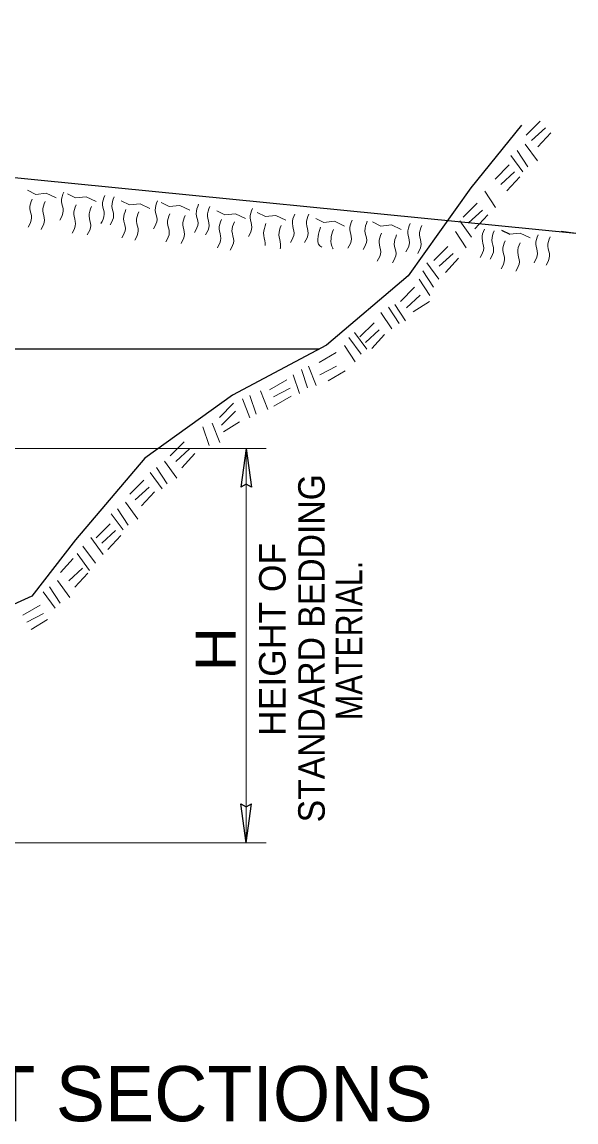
# Model space of a CAD drawing. Extents: x 701 to 1070, y -298 to -22.
# Drawn here: x 932.6 to 959.4, y -216.5 to -163.3 of the extents above; entities that cross this region are included whole.
import ezdxf

# ---------------------------------------------------------------- set-up
doc = ezdxf.new("R2010")
doc.units = 0
doc.header["$LTSCALE"] = 0.62
doc.layers.add('1', color=7, linetype='Continuous', lineweight=13)

msp = doc.modelspace()

# ---------------------------------------------------------------- linework, layer by layer
at = {"layer": '1', "lineweight": 25}
for p, q in [((856.6248, -163.3207), (959.4327, -173.5342)), ((955.8308, -173.3883), (956.2275, -173.5867)), ((862.233, -179.1347), (947.0288, -179.1347)), ((943.4772, -183.9465), (943.2198, -185.8197)), ((943.4772, -183.9465), (943.7346, -185.8197)), ((943.479, -203.018), (943.2216, -201.1447)), ((943.479, -203.018), (943.7364, -201.1447))]:
    msp.add_line(p, q, dxfattribs=at)
at = {"layer": '1'}
for p, q in [((957.0173, -168.7902), (957.6977, -168.11)), ((957.2868, -169.0597), (957.9534, -168.4474)), ((957.5852, -169.3579), (958.211, -168.6777)), ((956.5843, -169.5312), (957.1014, -170.3203)), ((956.9693, -169.2232), (957.5681, -170.0396)), ((955.5258, -170.9169), (956.2061, -170.2366)), ((956.2862, -169.7718), (956.8575, -170.5608)), ((955.7953, -171.1863), (956.4619, -170.5741)), ((956.0937, -171.4847), (956.7194, -170.8043)), ((934.8309, -171.6287), (935.2276, -171.8272)), ((935.2276, -171.8272), (935.7377, -171.7705)), ((935.7377, -171.7705), (936.2194, -171.9973)), ((955.0158, -171.5038), (955.5329, -172.293)), ((939.3648, -172.0541), (939.7615, -172.2526)), ((939.7615, -172.2526), (940.2716, -172.1959)), ((940.2716, -172.1959), (940.7533, -172.4228)), ((953.9671, -172.7644), (954.6473, -172.0842)), ((944.0121, -172.5362), (944.4087, -172.7347)), ((944.4087, -172.7347), (944.9188, -172.678)), ((944.9188, -172.678), (945.4005, -172.9048)), ((954.2363, -173.0338), (954.9032, -172.4216)), ((954.5347, -173.3322), (955.1607, -172.652)), ((949.5943, -172.9898), (949.991, -173.1883)), ((949.991, -173.1883), (950.5012, -173.1317)), ((950.5012, -173.1317), (950.9828, -173.3585)), ((953.8062, -172.9353), (954.3778, -173.7246)), ((958.7153, -173.4426), (959.4218, -173.5327)), ((953.6013, -173.4573), (954.1184, -174.2465)), ((956.2275, -173.5867), (956.7376, -173.5302)), ((956.7376, -173.5302), (957.2193, -173.757)), ((952.5523, -174.8622), (953.2328, -174.182)), ((952.2194, -174.9666), (952.791, -175.7557)), ((952.8218, -175.1317), (953.4886, -174.5194)), ((953.1202, -175.43), (953.7462, -174.7497)), ((952.0275, -175.36), (952.5447, -176.1491)), ((951.8525, -175.7537), (952.3697, -176.5427)), ((950.9393, -176.8332), (951.6198, -176.1528)), ((951.2341, -177.1428), (951.9009, -176.5305)), ((950.3637, -177.1113), (950.8808, -177.9004)), ((950.6699, -176.9801), (951.187, -177.7692)), ((951.5628, -177.3362), (952.3434, -176.8412)), ((950.0004, -177.3715), (950.5176, -178.1606)), ((948.9824, -178.5477), (949.6627, -177.8675)), ((949.2518, -178.8172), (949.9185, -178.2049)), ((948.4475, -178.5771), (949.0462, -179.3933)), ((948.7186, -178.3332), (949.3173, -179.1494)), ((949.5501, -179.1155), (950.176, -178.4351)), ((945.9703, -179.1347), (947.0098, -179.1347)), ((948.2415, -178.9615), (948.7583, -179.7507)), ((947.005, -179.7952), (947.8382, -179.3142)), ((946.1497, -180.1241), (946.4447, -181.0201)), ((946.5021, -179.9652), (946.8691, -180.9087)), ((947.0386, -180.3857), (947.8411, -179.9668)), ((947.4424, -180.6702), (948.2756, -180.1892)), ((944.6136, -181.1171), (945.4468, -180.636)), ((945.7559, -180.3866), (946.051, -181.2827)), ((943.6609, -181.3864), (943.9561, -182.2827)), ((944.1798, -181.1564), (944.5276, -182.0665)), ((944.8061, -181.4538), (945.6086, -181.035)), ((944.8178, -181.895), (945.651, -181.4139)), ((942.1881, -182.4453), (942.8685, -181.765)), ((943.3048, -181.5502), (943.6528, -182.4602)), ((942.2833, -182.8258), (942.9637, -182.1456)), ((941.3899, -182.9069), (941.6851, -183.8029)), ((941.8326, -182.724), (942.1996, -183.6674)), ((942.3811, -183.1475), (943.1618, -182.6525)), ((920.3834, -183.9461), (944.4404, -183.9461)), ((939.8022, -184.3117), (940.4826, -183.6315)), ((940.0716, -184.5812), (940.7383, -183.9689)), ((943.4781, -183.9461), (943.4781, -203.0184)), ((939.5231, -184.5619), (940.1219, -185.3783)), ((940.3699, -184.8796), (940.9959, -184.1993)), ((938.8398, -185.1106), (939.4116, -185.8997)), ((939.1383, -184.87), (939.6553, -185.6591)), ((937.8488, -186.1595), (938.5291, -185.479)), ((938.1182, -186.4288), (938.7849, -185.8165)), ((938.4165, -186.7271), (939.0424, -186.0467)), ((937.637, -186.5539), (938.2358, -187.3703)), ((936.9539, -187.1025), (937.5253, -187.8916)), ((937.2521, -186.8618), (937.7692, -187.651)), ((936.2225, -188.2667), (936.9028, -187.5864)), ((935.9659, -188.2559), (936.5647, -189.0722)), ((936.4919, -188.5361), (937.1587, -187.9238)), ((936.7903, -188.8342), (937.4162, -188.1541)), ((935.586, -188.6758), (936.1848, -189.4922)), ((934.4929, -189.9532), (935.1189, -189.2728)), ((935.306, -189.0357), (935.9048, -189.852)), ((934.8946, -190.3547), (935.5613, -189.7426)), ((934.3461, -190.3356), (934.9448, -191.1518)), ((935.1928, -190.6531), (935.8188, -189.9727)), ((933.6629, -190.884), (934.2344, -191.6732)), ((933.9612, -190.6435), (934.4783, -191.4327)), ((932.6813, -192.0098), (933.5145, -191.5289)), ((932.8738, -192.3467), (933.6763, -191.928)), ((933.0855, -192.7124), (933.8661, -192.2175)), ((920.3834, -203.0184), (944.4404, -203.0184))]:
    msp.add_line(p, q, dxfattribs=at)
at = {"layer": '1', "lineweight": 25}
for points in [[(956.796, -168.3091), (954.3518, -171.3499), (951.311, -175.6032), (947.3657, -178.9519), (942.8238, -181.3769), (938.5705, -184.4177), (935.2218, -188.3629), (933.1048, -191.0957), (929.756, -192.6161), (926.4073, -194.1365), (922.4619, -196.2728), (919.4211, -197.4852)], [(943.7346, -185.8197), (943.4745, -185.6748), (943.2198, -185.8197)], [(943.2216, -201.1447), (943.4817, -201.2897), (943.7364, -201.1447)]]:
    msp.add_lwpolyline(points, dxfattribs=at)
at = {"layer": '1'}
for points in [[(932.904, -171.4586), (933.3006, -171.657), (933.8108, -171.6003), (934.2924, -171.8272)], [(937.4379, -171.9691), (937.8346, -172.1675), (938.3447, -172.1108), (938.8264, -172.3377)], [(942.0568, -172.4512), (942.4534, -172.6497), (942.9636, -172.593), (943.4453, -172.8199)], [(946.8458, -172.8199), (947.2424, -173.0183), (947.7525, -172.9617), (948.2343, -173.1886)]]:
    msp.add_lwpolyline(points, dxfattribs=at)
for points in [[(934.6608, -171.5435), (934.5475, -171.9972), (934.6324, -172.451), (934.4624, -172.9047)], [(936.6443, -171.7137), (936.5311, -172.1674), (936.616, -172.6212), (936.446, -173.0749)], [(937.0978, -171.7705), (936.9845, -172.2242), (937.0695, -172.678), (936.8994, -173.1317)], [(933.1307, -171.8839), (933.0173, -172.3377), (933.1023, -172.7914), (932.9323, -173.2452)], [(933.754, -171.9972), (933.6407, -172.451), (933.7257, -172.9047), (933.5557, -173.3585)], [(935.2558, -172.1674), (935.1426, -172.6212), (935.2276, -173.0749), (935.0575, -173.5287)], [(935.9926, -172.2525), (935.8793, -172.7062), (935.9643, -173.16), (935.7943, -173.6137)], [(939.1947, -171.9689), (939.0814, -172.4227), (939.1663, -172.8764), (938.9963, -173.3302)], [(941.1783, -172.1391), (941.065, -172.5928), (941.1499, -173.0466), (940.9799, -173.5003)], [(941.7168, -172.2527), (941.6034, -172.7064), (941.6884, -173.1602), (941.5183, -173.6139)], [(943.7853, -172.3377), (943.672, -172.7914), (943.7569, -173.2452), (943.5869, -173.6989)], [(937.6646, -172.3944), (937.5513, -172.8482), (937.6363, -173.3019), (937.4663, -173.7557)], [(938.2879, -172.5077), (938.1747, -172.9615), (938.2596, -173.4152), (938.0896, -173.869)], [(939.7898, -172.5928), (939.6765, -173.0466), (939.7615, -173.5003), (939.5914, -173.9541)], [(940.5265, -172.6779), (940.4133, -173.1317), (940.4982, -173.5854), (940.3282, -174.0392)], [(942.2835, -172.8766), (942.1702, -173.3303), (942.2552, -173.7841), (942.0852, -174.2378)], [(945.8255, -172.6212), (945.7122, -173.0749), (945.7972, -173.5287), (945.6272, -173.9824)], [(946.5057, -172.6213), (946.3923, -173.0751), (946.4773, -173.5288), (946.3073, -173.9826)], [(948.6025, -172.9048), (948.4893, -173.3586), (948.5743, -173.8123), (948.4042, -174.2661)], [(942.9068, -172.9899), (942.7935, -173.4437), (942.8785, -173.8974), (942.7085, -174.3512)], [(944.437, -173.0749), (944.3238, -173.5287), (944.3946, -174.0108), (944.3946, -174.1243)], [(945.1738, -173.16), (945.0604, -173.6137), (945.1454, -174.0675), (945.1313, -174.2944)], [(947.0724, -173.2452), (946.9592, -173.699), (947.0441, -174.1527), (947.1432, -174.2094)], [(947.6958, -173.3586), (947.5825, -173.8123), (947.6674, -174.2661), (947.6817, -174.2944)], [(949.3393, -172.9616), (949.226, -173.4153), (949.3109, -173.8691), (949.1409, -174.3228)], [(951.4078, -173.0748), (951.2945, -173.5286), (951.3795, -173.9823), (951.2094, -174.4361)], [(951.9746, -173.1599), (951.8613, -173.6137), (951.9463, -174.0674), (951.7763, -174.5212)], [(954.9998, -173.3457), (954.8866, -173.7995), (954.9715, -174.2532), (954.8015, -174.707)], [(955.4777, -173.4254), (955.3643, -173.8792), (955.4493, -174.3329), (955.2793, -174.7867)], [(950.0193, -173.5286), (949.906, -173.9823), (949.991, -174.4361), (949.821, -174.8898)], [(950.7561, -173.6137), (950.6428, -174.0674), (950.7278, -174.5212), (950.5577, -174.9749)], [(956.0084, -173.9036), (955.8951, -174.3573), (955.9801, -174.8111), (955.81, -175.2648)], [(957.6005, -173.6114), (957.4873, -174.0652), (957.5723, -174.5189), (957.4022, -174.9727)], [(958.1843, -173.7177), (958.0711, -174.1714), (958.156, -174.6252), (957.986, -175.0789)], [(956.7248, -174.0098), (956.6116, -174.4636), (956.6965, -174.9173), (956.5265, -175.3711)]]:
    msp.add_spline(points, degree=3, dxfattribs=at)

# ---------------------------------------------------------------- texts
for s, height, width, p in [('STANDARD BEDDING', 1.283, 0.95, (947.279, -202.0332)), ('MATERIAL.', 1.283, 0.85, (949.0988, -197.0822)), ('H', 1.925, 1.15, (942.9673, -194.7274))]:
    msp.add_text(s, height=height, rotation=90, dxfattribs=dict(at, width=width)).set_placement(p)
msp.add_text('HEIGHT OF', height=1.283, rotation=90, dxfattribs=at).set_placement((945.387, -197.8532))
msp.add_text('TRENCH EXCAVATION IN EMBANKMENT SECTIONS', height=2.667, dxfattribs=at).set_placement((863.7275, -216.4887))

doc.saveas('drawing.dxf')
